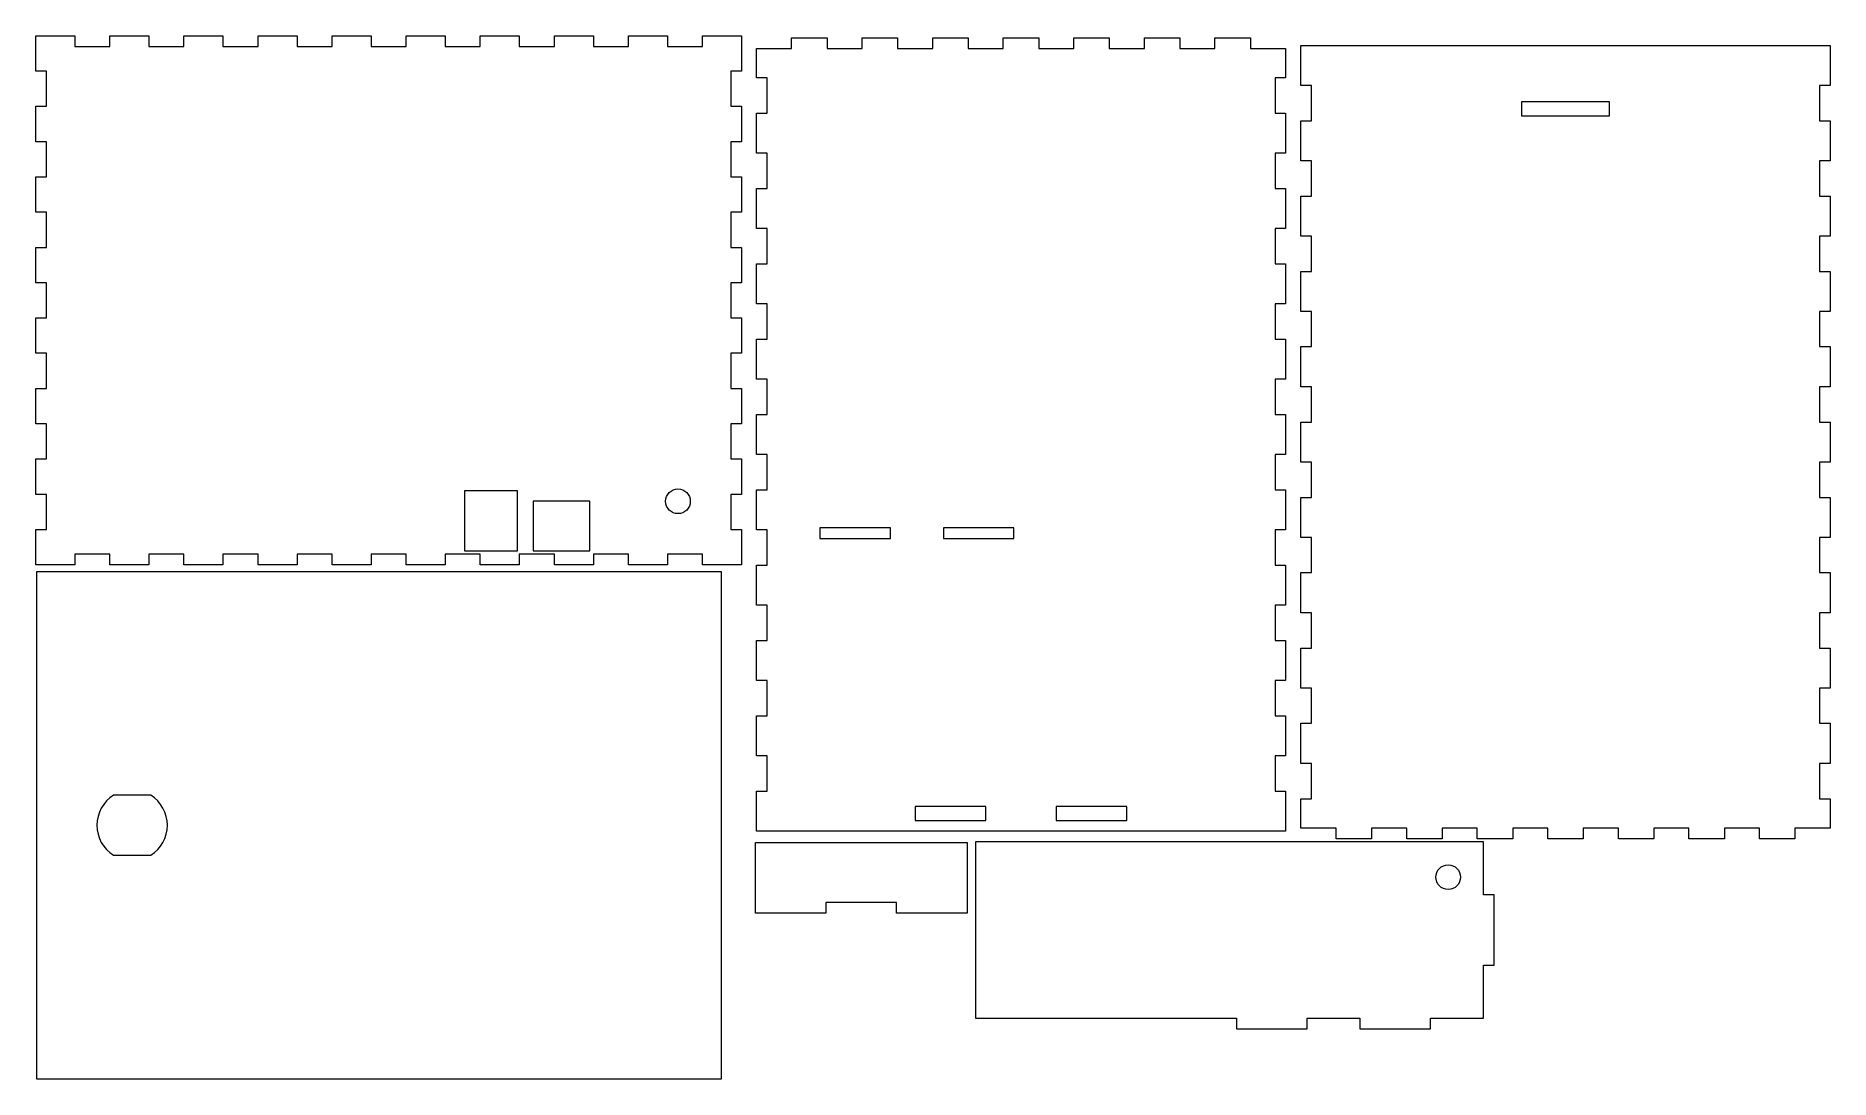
# Model space of a CAD drawing. Header units: millimetres. Extents: x 1 to 509, y 3 to 299.
import ezdxf

# ---------------------------------------------------------------- set-up
doc = ezdxf.new("R2010")
doc.units = ezdxf.units.MM
doc.layers.add('VISIBLE', color=7, linetype='Continuous', lineweight=0)

msp = doc.modelspace()

# ---------------------------------------------------------------- linework, layer by layer
at = {"layer": 'VISIBLE'}
for p, q in [((0.79, 288.96), (0.79, 298.98)), ((0.79, 298.98), (11.81, 298.98)), ((11.81, 298.98), (11.81, 295.98)), ((11.81, 295.98), (21.77, 295.98)), ((21.77, 298.98), (32.81, 298.98)), ((21.77, 295.98), (21.77, 298.98)), ((32.81, 298.98), (32.81, 295.98)), ((32.81, 295.98), (42.77, 295.98)), ((42.77, 298.98), (53.81, 298.98)), ((42.77, 295.98), (42.77, 298.98)), ((53.81, 298.98), (53.81, 295.98)), ((53.81, 295.98), (63.77, 295.98)), ((63.77, 298.98), (74.81, 298.98)), ((63.77, 295.98), (63.77, 298.98)), ((74.81, 298.98), (74.81, 295.98)), ((74.81, 295.98), (84.77, 295.98)), ((84.77, 298.98), (95.81, 298.98)), ((84.77, 295.98), (84.77, 298.98)), ((95.81, 298.98), (95.81, 295.98)), ((95.81, 295.98), (105.77, 295.98)), ((105.77, 298.98), (116.81, 298.98)), ((105.77, 295.98), (105.77, 298.98)), ((116.81, 298.98), (116.81, 295.98)), ((116.81, 295.98), (126.77, 295.98)), ((126.77, 298.98), (137.81, 298.98)), ((126.77, 295.98), (126.77, 298.98)), ((137.81, 298.98), (137.81, 295.98)), ((137.81, 295.98), (147.77, 295.98)), ((147.77, 295.98), (147.77, 298.98)), ((147.77, 298.98), (158.81, 298.98)), ((158.81, 298.98), (158.81, 295.98)), ((158.81, 295.98), (168.77, 295.98)), ((168.77, 298.98), (179.81, 298.98)), ((168.77, 295.98), (168.77, 298.98)), ((179.81, 298.98), (179.81, 295.98)), ((179.81, 295.98), (189.77, 295.98)), ((189.77, 298.98), (200.79, 298.98)), ((189.77, 295.98), (189.77, 298.98)), ((200.79, 298.98), (200.79, 288.96)), ((205.03, 287.04), (205.03, 295.42)), ((205.03, 295.42), (215.01, 295.42)), ((215.01, 298.42), (225.05, 298.42)), ((215.01, 295.42), (215.01, 298.42)), ((225.05, 298.42), (225.05, 295.42)), ((225.05, 295.42), (235.01, 295.42)), ((235.01, 298.42), (245.05, 298.42)), ((235.01, 295.42), (235.01, 298.42)), ((245.05, 298.42), (245.05, 295.42)), ((245.05, 295.42), (255.01, 295.42)), ((255.01, 295.42), (255.01, 298.42)), ((255.01, 298.42), (265.05, 298.42)), ((265.05, 298.42), (265.05, 295.42)), ((265.05, 295.42), (275.01, 295.42)), ((275.01, 295.42), (275.01, 298.42)), ((275.01, 298.42), (285.05, 298.42)), ((285.05, 298.42), (285.05, 295.42)), ((285.05, 295.42), (295.01, 295.42)), ((295.01, 295.42), (295.01, 298.42)), ((295.01, 298.42), (305.05, 298.42)), ((305.05, 298.42), (305.05, 295.42)), ((305.05, 295.42), (315.01, 295.42)), ((315.01, 295.42), (315.01, 298.42)), ((315.01, 298.42), (325.05, 298.42)), ((325.05, 298.42), (325.05, 295.42)), ((325.05, 295.42), (335.01, 295.42)), ((335.01, 295.42), (335.01, 298.42)), ((335.01, 298.42), (345.05, 298.42)), ((345.05, 298.42), (345.05, 295.42)), ((345.05, 295.42), (355.03, 295.42)), ((355.03, 295.42), (355.03, 287.04)), ((359.37, 284.89), (359.37, 296.27)), ((359.37, 296.27), (509.37, 296.27)), ((509.37, 296.27), (509.37, 284.89)), ((3.79, 288.96), (0.79, 288.96)), ((3.79, 279), (3.79, 288.96)), ((197.79, 288.96), (197.79, 279)), ((200.79, 288.96), (197.79, 288.96)), ((208.03, 287.04), (205.03, 287.04)), ((208.03, 277.08), (208.03, 287.04)), ((355.03, 287.04), (352.03, 287.04)), ((352.03, 287.04), (352.03, 277.08)), ((362.37, 284.89), (359.37, 284.89)), ((362.37, 274.93), (362.37, 284.89)), ((506.37, 284.89), (506.37, 274.93)), ((509.37, 284.89), (506.37, 284.89)), ((446.87, 280.27), (421.87, 280.27)), ((421.87, 280.27), (421.87, 276.27)), ((446.87, 276.27), (446.87, 280.27)), ((0.79, 279), (3.79, 279)), ((0.79, 268.96), (0.79, 279)), ((197.79, 279), (200.79, 279)), ((200.79, 279), (200.79, 268.96)), ((205.03, 265.67), (205.03, 277.08)), ((205.03, 277.08), (208.03, 277.08)), ((352.03, 277.08), (355.03, 277.08)), ((355.03, 277.08), (355.03, 265.67)), ((359.37, 263.52), (359.37, 274.93)), ((359.37, 274.93), (362.37, 274.93)), ((421.87, 276.27), (446.87, 276.27)), ((506.37, 274.93), (509.37, 274.93)), ((509.37, 274.93), (509.37, 263.52)), ((3.79, 268.96), (0.79, 268.96)), ((3.79, 259), (3.79, 268.96)), ((200.79, 268.96), (197.79, 268.96)), ((197.79, 268.96), (197.79, 259)), ((208.03, 265.67), (205.03, 265.67)), ((208.03, 255.71), (208.03, 265.67)), ((355.03, 265.67), (352.03, 265.67)), ((352.03, 265.67), (352.03, 255.71)), ((362.37, 263.52), (359.37, 263.52)), ((362.37, 253.56), (362.37, 263.52)), ((506.37, 263.52), (506.37, 253.56)), ((509.37, 263.52), (506.37, 263.52)), ((0.79, 259), (3.79, 259)), ((0.79, 248.96), (0.79, 259)), ((197.79, 259), (200.79, 259)), ((200.79, 259), (200.79, 248.96)), ((205.03, 255.71), (208.03, 255.71)), ((205.03, 244.31), (205.03, 255.71)), ((352.03, 255.71), (355.03, 255.71)), ((355.03, 255.71), (355.03, 244.31)), ((359.37, 242.16), (359.37, 253.56)), ((359.37, 253.56), (362.37, 253.56)), ((506.37, 253.56), (509.37, 253.56)), ((509.37, 253.56), (509.37, 242.16)), ((3.79, 248.96), (0.79, 248.96)), ((3.79, 239), (3.79, 248.96)), ((200.79, 248.96), (197.79, 248.96)), ((197.79, 248.96), (197.79, 239)), ((208.03, 244.31), (205.03, 244.31)), ((208.03, 234.35), (208.03, 244.31)), ((355.03, 244.31), (352.03, 244.31)), ((352.03, 244.31), (352.03, 234.35)), ((362.37, 242.16), (359.37, 242.16)), ((362.37, 232.2), (362.37, 242.16)), ((509.37, 242.16), (506.37, 242.16)), ((506.37, 242.16), (506.37, 232.2)), ((0.79, 239), (3.79, 239)), ((0.79, 228.96), (0.79, 239)), ((197.79, 239), (200.79, 239)), ((200.79, 239), (200.79, 228.96)), ((205.03, 234.35), (208.03, 234.35)), ((205.03, 222.95), (205.03, 234.35)), ((352.03, 234.35), (355.03, 234.35)), ((355.03, 234.35), (355.03, 222.95)), ((3.79, 228.96), (0.79, 228.96)), ((3.79, 219), (3.79, 228.96)), ((200.79, 228.96), (197.79, 228.96)), ((197.79, 228.96), (197.79, 219)), ((359.37, 220.8), (359.37, 232.2)), ((359.37, 232.2), (362.37, 232.2)), ((506.37, 232.2), (509.37, 232.2)), ((509.37, 232.2), (509.37, 220.8)), ((0.79, 219), (3.79, 219)), ((0.79, 208.96), (0.79, 219)), ((197.79, 219), (200.79, 219)), ((200.79, 219), (200.79, 208.96)), ((208.03, 222.95), (205.03, 222.95)), ((208.03, 212.99), (208.03, 222.95)), ((355.03, 222.95), (352.03, 222.95)), ((352.03, 222.95), (352.03, 212.99)), ((362.37, 220.8), (359.37, 220.8)), ((362.37, 210.84), (362.37, 220.8)), ((506.37, 220.8), (506.37, 210.84)), ((509.37, 220.8), (506.37, 220.8)), ((3.79, 208.96), (0.79, 208.96)), ((3.79, 199), (3.79, 208.96)), ((200.79, 208.96), (197.79, 208.96)), ((197.79, 208.96), (197.79, 199)), ((205.03, 212.99), (208.03, 212.99)), ((205.03, 201.58), (205.03, 212.99)), ((352.03, 212.99), (355.03, 212.99)), ((355.03, 212.99), (355.03, 201.58)), ((359.37, 199.43), (359.37, 210.84)), ((359.37, 210.84), (362.37, 210.84)), ((506.37, 210.84), (509.37, 210.84)), ((509.37, 210.84), (509.37, 199.43)), ((0.79, 199), (3.79, 199)), ((0.79, 188.96), (0.79, 199)), ((197.79, 199), (200.79, 199)), ((200.79, 199), (200.79, 188.96)), ((208.03, 201.58), (205.03, 201.58)), ((208.03, 191.62), (208.03, 201.58)), ((355.03, 201.58), (352.03, 201.58)), ((352.03, 201.58), (352.03, 191.62)), ((362.37, 199.43), (359.37, 199.43)), ((362.37, 189.47), (362.37, 199.43)), ((506.37, 199.43), (506.37, 189.47)), ((509.37, 199.43), (506.37, 199.43)), ((3.79, 188.96), (0.79, 188.96)), ((3.79, 179), (3.79, 188.96)), ((200.79, 188.96), (197.79, 188.96)), ((197.79, 188.96), (197.79, 179)), ((205.03, 180.22), (205.03, 191.62)), ((205.03, 191.62), (208.03, 191.62)), ((352.03, 191.62), (355.03, 191.62)), ((355.03, 191.62), (355.03, 180.22)), ((359.37, 189.47), (362.37, 189.47)), ((359.37, 178.07), (359.37, 189.47)), ((506.37, 189.47), (509.37, 189.47)), ((509.37, 189.47), (509.37, 178.07)), ((0.79, 179), (3.79, 179)), ((0.79, 168.96), (0.79, 179)), ((197.79, 179), (200.79, 179)), ((200.79, 179), (200.79, 168.96)), ((208.03, 180.22), (205.03, 180.22)), ((208.03, 170.26), (208.03, 180.22)), ((355.03, 180.22), (352.03, 180.22)), ((352.03, 180.22), (352.03, 170.26)), ((362.37, 178.07), (359.37, 178.07)), ((362.37, 168.11), (362.37, 178.07)), ((506.37, 178.07), (506.37, 168.11)), ((509.37, 178.07), (506.37, 178.07)), ((3.79, 168.96), (0.79, 168.96)), ((3.79, 159), (3.79, 168.96)), ((122.29, 169.98), (122.29, 152.98)), ((137.29, 169.98), (122.29, 169.98)), ((137.29, 152.98), (137.29, 169.98)), ((200.79, 168.96), (197.79, 168.96)), ((197.79, 168.96), (197.79, 159)), ((205.03, 170.26), (208.03, 170.26)), ((205.03, 158.85), (205.03, 170.26)), ((352.03, 170.26), (355.03, 170.26)), ((355.03, 170.26), (355.03, 158.85)), ((359.37, 168.11), (362.37, 168.11)), ((359.37, 156.71), (359.37, 168.11)), ((506.37, 168.11), (509.37, 168.11)), ((509.37, 168.11), (509.37, 156.71)), ((157.79, 166.98), (141.79, 166.98)), ((141.79, 166.98), (141.79, 152.98)), ((157.79, 152.98), (157.79, 166.98)), ((0.79, 148.98), (0.79, 159)), ((0.79, 159), (3.79, 159)), ((197.79, 159), (200.79, 159)), ((200.79, 159), (200.79, 148.98)), ((208.03, 158.85), (205.03, 158.85)), ((208.03, 148.89), (208.03, 158.85)), ((243.03, 159.42), (223.03, 159.42)), ((223.03, 159.42), (223.03, 156.42)), ((243.03, 156.42), (243.03, 159.42)), ((258.03, 159.42), (258.03, 156.42)), ((278.03, 159.42), (258.03, 159.42)), ((278.03, 156.42), (278.03, 159.42)), ((352.03, 158.85), (352.03, 148.89)), ((355.03, 158.85), (352.03, 158.85)), ((122.29, 152.98), (137.29, 152.98)), ((141.79, 152.98), (157.79, 152.98)), ((223.03, 156.42), (243.03, 156.42)), ((258.03, 156.42), (278.03, 156.42)), ((362.37, 156.71), (359.37, 156.71)), ((362.37, 146.75), (362.37, 156.71)), ((509.37, 156.71), (506.37, 156.71)), ((506.37, 156.71), (506.37, 146.75)), ((11.81, 148.98), (0.79, 148.98)), ((21.77, 151.98), (11.81, 151.98)), ((11.81, 151.98), (11.81, 148.98)), ((21.77, 148.98), (21.77, 151.98)), ((32.81, 148.98), (21.77, 148.98)), ((42.77, 151.98), (32.81, 151.98)), ((32.81, 151.98), (32.81, 148.98)), ((42.77, 148.98), (42.77, 151.98)), ((53.81, 148.98), (42.77, 148.98)), ((63.77, 151.98), (53.81, 151.98)), ((53.81, 151.98), (53.81, 148.98)), ((63.77, 148.98), (63.77, 151.98)), ((74.81, 148.98), (63.77, 148.98)), ((84.77, 151.98), (74.81, 151.98)), ((74.81, 151.98), (74.81, 148.98)), ((84.77, 148.98), (84.77, 151.98)), ((95.81, 148.98), (84.77, 148.98)), ((105.77, 151.98), (95.81, 151.98)), ((95.81, 151.98), (95.81, 148.98)), ((105.77, 148.98), (105.77, 151.98)), ((116.81, 148.98), (105.77, 148.98)), ((116.81, 151.98), (116.81, 148.98)), ((126.77, 151.98), (116.81, 151.98)), ((126.77, 148.98), (126.77, 151.98)), ((137.81, 148.98), (126.77, 148.98)), ((147.77, 151.98), (137.81, 151.98)), ((137.81, 151.98), (137.81, 148.98)), ((147.77, 148.98), (147.77, 151.98)), ((158.81, 148.98), (147.77, 148.98)), ((168.77, 151.98), (158.81, 151.98)), ((158.81, 151.98), (158.81, 148.98)), ((168.77, 148.98), (168.77, 151.98)), ((179.81, 148.98), (168.77, 148.98)), ((189.77, 151.98), (179.81, 151.98)), ((179.81, 151.98), (179.81, 148.98)), ((189.77, 148.98), (189.77, 151.98)), ((200.79, 148.98), (189.77, 148.98)), ((205.03, 148.89), (208.03, 148.89)), ((205.03, 137.49), (205.03, 148.89)), ((352.03, 148.89), (355.03, 148.89)), ((355.03, 148.89), (355.03, 137.49)), ((1.08, 3.11), (1.08, 147.11)), ((1.08, 147.11), (195.08, 147.11)), ((195.08, 147.11), (195.08, 3.11)), ((359.37, 146.75), (362.37, 146.75)), ((359.37, 135.34), (359.37, 146.75)), ((506.37, 146.75), (509.37, 146.75)), ((509.37, 146.75), (509.37, 135.34)), ((208.03, 137.49), (205.03, 137.49)), ((208.03, 127.53), (208.03, 137.49)), ((352.03, 137.49), (352.03, 127.53)), ((355.03, 137.49), (352.03, 137.49)), ((362.37, 135.34), (359.37, 135.34)), ((362.37, 125.38), (362.37, 135.34)), ((509.37, 135.34), (506.37, 135.34)), ((506.37, 135.34), (506.37, 125.38)), ((205.03, 127.53), (208.03, 127.53)), ((205.03, 116.13), (205.03, 127.53)), ((352.03, 127.53), (355.03, 127.53)), ((355.03, 127.53), (355.03, 116.13)), ((359.37, 125.38), (362.37, 125.38)), ((359.37, 113.98), (359.37, 125.38)), ((506.37, 125.38), (509.37, 125.38)), ((509.37, 125.38), (509.37, 113.98)), ((208.03, 116.13), (205.03, 116.13)), ((208.03, 106.17), (208.03, 116.13)), ((352.03, 116.13), (352.03, 106.17)), ((355.03, 116.13), (352.03, 116.13)), ((362.37, 113.98), (359.37, 113.98)), ((362.37, 104.02), (362.37, 113.98)), ((506.37, 113.98), (506.37, 104.02)), ((509.37, 113.98), (506.37, 113.98)), ((205.03, 106.17), (208.03, 106.17)), ((205.03, 94.76), (205.03, 106.17)), ((352.03, 106.17), (355.03, 106.17)), ((355.03, 106.17), (355.03, 94.76)), ((359.37, 104.02), (362.37, 104.02)), ((359.37, 92.61), (359.37, 104.02)), ((506.37, 104.02), (509.37, 104.02)), ((509.37, 104.02), (509.37, 92.61)), ((208.03, 94.76), (205.03, 94.76)), ((208.03, 84.8), (208.03, 94.76)), ((352.03, 94.76), (352.03, 84.8)), ((355.03, 94.76), (352.03, 94.76)), ((362.37, 92.61), (359.37, 92.61)), ((362.37, 82.65), (362.37, 92.61)), ((509.37, 92.61), (506.37, 92.61)), ((506.37, 92.61), (506.37, 82.65)), ((33.34, 83.61), (22.81, 83.61)), ((205.03, 84.8), (208.03, 84.8)), ((205.03, 73.42), (205.03, 84.8)), ((352.03, 84.8), (355.03, 84.8)), ((355.03, 84.8), (355.03, 73.42)), ((359.37, 74.27), (359.37, 82.65)), ((359.37, 82.65), (362.37, 82.65)), ((506.37, 82.65), (509.37, 82.65)), ((509.37, 82.65), (509.37, 74.27)), ((270.03, 80.42), (250.03, 80.42)), ((250.03, 80.42), (250.03, 76.42)), ((250.03, 76.42), (270.03, 76.42)), ((270.03, 76.42), (270.03, 80.42)), ((290.03, 80.42), (290.03, 76.42)), ((310.03, 80.42), (290.03, 80.42)), ((290.03, 76.42), (310.03, 76.42)), ((310.03, 76.42), (310.03, 80.42)), ((355.03, 73.42), (205.03, 73.42)), ((369.35, 74.27), (359.37, 74.27)), ((369.35, 71.27), (369.35, 74.27)), ((379.39, 71.27), (369.35, 71.27)), ((379.39, 74.27), (379.39, 71.27)), ((389.35, 74.27), (379.39, 74.27)), ((389.35, 71.27), (389.35, 74.27)), ((399.39, 71.27), (389.35, 71.27)), ((399.39, 74.27), (399.39, 71.27)), ((409.35, 74.27), (399.39, 74.27)), ((409.35, 71.27), (409.35, 74.27)), ((419.39, 71.27), (409.35, 71.27)), ((429.35, 74.27), (419.39, 74.27)), ((419.39, 74.27), (419.39, 71.27)), ((429.35, 71.27), (429.35, 74.27)), ((439.39, 71.27), (429.35, 71.27)), ((449.35, 74.27), (439.39, 74.27)), ((439.39, 74.27), (439.39, 71.27)), ((449.35, 71.27), (449.35, 74.27)), ((459.39, 71.27), (449.35, 71.27)), ((459.39, 74.27), (459.39, 71.27)), ((469.35, 74.27), (459.39, 74.27)), ((469.35, 71.27), (469.35, 74.27)), ((479.39, 71.27), (469.35, 71.27)), ((489.35, 74.27), (479.39, 74.27)), ((479.39, 74.27), (479.39, 71.27)), ((489.35, 71.27), (489.35, 74.27)), ((499.39, 71.27), (489.35, 71.27)), ((509.37, 74.27), (499.39, 74.27)), ((499.39, 74.27), (499.39, 71.27)), ((22.81, 66.61), (33.34, 66.61)), ((204.73, 70.18), (264.73, 70.18)), ((204.73, 50.18), (204.73, 70.18)), ((264.73, 70.18), (264.73, 50.18)), ((267.11, 70.39), (267.11, 20.39)), ((411.11, 70.39), (267.11, 70.39)), ((411.11, 55.39), (411.11, 70.39)), ((244.73, 53.18), (224.73, 53.18)), ((224.73, 53.18), (224.73, 50.18)), ((244.73, 50.18), (244.73, 53.18)), ((414.11, 55.39), (411.11, 55.39)), ((414.11, 35.39), (414.11, 55.39)), ((224.73, 50.18), (204.73, 50.18)), ((264.73, 50.18), (244.73, 50.18)), ((411.11, 20.39), (411.11, 35.39)), ((411.11, 35.39), (414.11, 35.39)), ((267.11, 20.39), (341.11, 20.39)), ((341.11, 20.39), (341.11, 17.39)), ((361.11, 17.39), (361.11, 20.39)), ((361.11, 20.39), (376.11, 20.39)), ((376.11, 20.39), (376.11, 17.39)), ((396.11, 20.39), (411.11, 20.39)), ((396.11, 17.39), (396.11, 20.39)), ((341.11, 17.39), (361.11, 17.39)), ((376.11, 17.39), (396.11, 17.39)), ((195.08, 3.11), (1.08, 3.11))]:
    msp.add_line(p, q, dxfattribs=at)
for centre in [(182.79, 166.98), (401.11, 60.39)]:
    msp.add_circle(centre, 3.5, dxfattribs=at)
for start, end in [(121.7883, 238.2117), (301.7883, 58.2117)]:
    msp.add_arc((28.08, 75.11), 10, start, end, dxfattribs=at)

doc.saveas('drawing.dxf')
